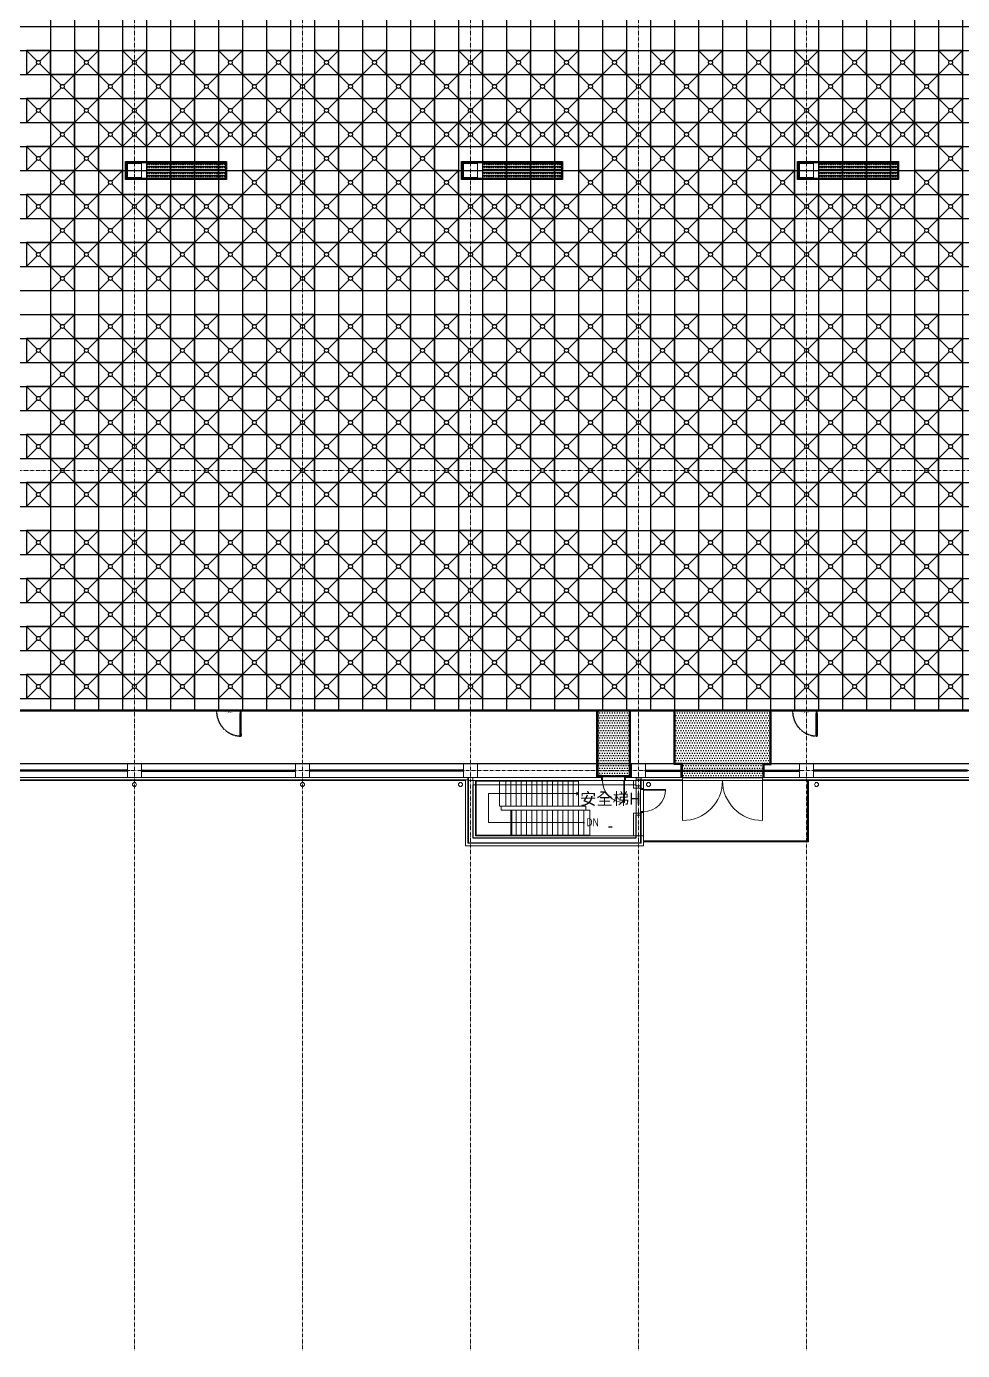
# Model space of a CAD drawing. Extents: x -32000 to 290600, y -111057 to 131250.
# Drawn here: x 46200 to 93000, y -29000 to 37200 of the extents above; entities that cross this region are included whole.
import ezdxf
from ezdxf.enums import TextEntityAlignment as Align

# ---------------------------------------------------------------- set-up
doc = ezdxf.new("R2010")
doc.units = 0
doc.header["$LTSCALE"] = 5
for name, pattern in [('H12PL3$0$JJP_三點線', [0.9, 0.3, -0.15, 0, -0.15, 0, -0.15, 0, -0.15]), ('H12PL3$0$JJP_虛線(退縮線、投影線、地下室範圍、非屬本工程、圖面分區)', [0.45, 0.3, -0.15]), ('XFDP30-200K$0$HIDDEN', [0.3, 0.2, -0.1]), ('XFDP30-200K$0$HIDDEN2', [0.1875, 0.125, -0.0625])]:
    doc.linetypes.add(name, pattern=pattern)
for name, color, linetype in [('H12PL3$0$A-OBJE-MEP', 252, 'Continuous'), ('H12PL3$0$A-RAIL', 252, 'Continuous'), ('H12PL3$0$A-STRS', 252, 'Continuous'), ('H12PL3$0$A-TEXT', 252, 'Continuous'), ('H12PL3$0$A-WALL-EX', 252, 'Continuous'), ('H12PL3$0$A-WALL-IN', 252, 'Continuous'), ('H12PL3$0$A-ZONE', 252, 'Continuous'), ('H12PL3$0$Door', 252, 'Continuous'), ('H12PL3$0$S-COL', 252, 'Continuous'), ('H12PL3$0$S-GRID', 252, 'Continuous'), ('H12PL3$0$S-SLAB-SHOW', 252, 'Continuous'), ('H12PL3$0$S-WALL', 252, 'Continuous'), ('XFDC30-200K$0$A-C-4500 (200K)', 139, 'Continuous'), ('XFDH30-200K$0$A-DR (200k)', 124, 'Continuous'), ('XFDH30-200K$0$A-FFU-1200x1200_(200k)', 140, 'Continuous'), ('XFDP30-200K$0$A-Ceiling (200K)', 9, 'Continuous'), ('XFDP30-200K$0$A-Door (200K)', 2, 'Continuous'), ('XFDP30-200K$0$A-Partition-Col (200K)', 1, 'Continuous'), ('XFDP30-200K$0$A-W-P1S (200K)', 2, 'Continuous'), ('XFDP30-200K$0$A-W-R1 (Rockwool) (200K)', 2, 'Continuous')]:
    doc.layers.add(name, color=color, linetype=linetype)
doc.layers.add('XFDC30-200K$0$A-Area (200K)', color=171, linetype='Continuous', plot=False)
doc.layers.add('XFDP30-200K$0$A-Area (200K)', color=7, linetype='Continuous', plot=False)
doc.styles.add('H12PL3$0$Standard', font='', dxfattribs={"width": 0.8})
doc.styles.add('XFDP30-200K$0$AA-TXT', font='isocp.shx', dxfattribs={"width": 0.8, "bigfont": 'china.shx'})
doc.styles.get('H12PL3$0$Standard').set_extended_font_data('Microsoft JhengHei')
pattern_1 = [(0, (-29200, -105000), (62.5, 125), [0, -125])]

# ---------------------------------------------------------------- blocks, each defined once
blk = doc.blocks.new('XFDP30-200K$0$TP1-50-Partition_Col-side')
blk.add_lwpolyline([(-2.5, -4), (-2.5, -3.9), (-2.6, -3.9), (-2.5, -3), (-2.5, -0.3), (-2.4, -0.2), (-0.7, -0.2), (-0.5, -0.2), (-0.1, -0.2), (0, -0.2), (0, -0.2), (0.5, -0.2), (0.6, -0.2), (2.4, -0.2), (2.5, -0.3), (2.5, -3), (2.6, -3.9), (2.5, -3.9), (2.5, -4), (2.7, -4), (2.7, 0), (-2.7, 0), (-2.7, -4)], close=True)
for points in [[(-1.6, -2.1), (-2.3, -2.1, 0.414213), (-2.4, -2.2), (-2.4, -3.6), (-2.5, -3.6), (-2.5, -2.2, -0.414213), (-2.3, -2), (-1.6, -2), (-1.6, -2.1)], [(1.6, -2.1), (2.3, -2.1, -0.414213), (2.4, -2.2), (2.4, -3.6), (2.5, -3.6), (2.5, -2.2, 0.414213), (2.3, -2), (1.6, -2), (1.6, -2.1)]]:
    blk.add_lwpolyline(points, format="xyb")
blk.add_lwpolyline([(2.2, -3.6), (-2.2, -3.6, -0.414214), (-2.3, -3.5), (-2.3, -2.6, -0.414214), (-2.2, -2.5), (-1.3, -2.5, 0.414214), (-1.1, -2.3), (-1.1, -2.2, 0.414214), (-1.3, -2.1), (-1.9, -2.1), (-1.9, -2.1), (-1.3, -2.1, -0.414214), (-1.2, -2.2), (-1.2, -2.3, -0.414214), (-1.3, -2.4), (-2.2, -2.4, 0.414214), (-2.4, -2.6), (-2.4, -3.5, 0.414214), (-2.2, -3.6), (2.2, -3.6, 0.414214), (2.4, -3.5), (2.4, -2.6, 0.414214), (2.2, -2.4), (1.3, -2.4, -0.414214), (1.2, -2.3), (1.2, -2.2, -0.414214), (1.3, -2.1), (1.9, -2.1), (1.9, -2.1), (1.3, -2.1, 0.414214), (1.1, -2.2), (1.1, -2.3, 0.414214), (1.3, -2.5), (2.2, -2.5, -0.414214), (2.3, -2.6), (2.3, -3.5, -0.414214)], format="xyb", close=True)
blk = doc.blocks.new('XFDP30-200K$0$GAD2205')
blk.add_lwpolyline([(0, 1), (0, 1), (-18, 1, -0.414214), (-18, 2), (-18, 3, -0.414214), (-18, 3), (-14, 3, 0.414214), (-13, 4), (-13, 4, 0.414214), (-14, 4), (-18, 4, -0.414214), (-18, 5), (-18, 12, -0.414214), (-18, 12), (-18, 12, 0.414214), (-18, 12), (-18, 14, 0.72636), (-19, 14), (-19, 13, 0.158507), (-19, 13), (-19, 0, 0.414214), (-19, 0), (19, 0, 0.414214), (19, 0), (19, 13, 0.158507), (19, 13), (19, 14, 0.72636), (18, 14), (18, 12, 0.414214), (18, 12, -0.414214), (18, 12), (18, 5, -0.414214), (18, 4), (14, 4, 0.414214), (13, 4), (13, 4, 0.414214), (14, 3), (18, 3, -0.414214), (18, 3), (18, 2, -0.414214), (18, 1), (0, 1)], format="xyb", close=True)
blk = doc.blocks.new('XFDP30-200K$0$Door-S130a')
for p, q in [((8.8, 120.4), (8.8, 125.3)), ((8.8, 125.3), (9.6, 125.3)), ((9.6, 120.4), (8.8, 120.4)), ((9.6, 125.3), (9.6, 120.4))]:
    blk.add_line(p, q)
blk.add_lwpolyline([(4.8, 120.4), (4.8, 125.3), (4, 125.3), (4, 120.4)], close=True)
at = {"ltscale": 5}
for points in [[(8.8, 117.8), (8.8, 127.9), (4.8, 127.9), (4.8, 117.8)], [(5, 117.5), (5, 14.8), (5, 14.8), (5, 117.5)], [(8.6, 14.8), (8.5, 14.8), (8.5, 117.5), (8.6, 117.5)], [(8.8, 4.3), (8.8, 14.4), (4.8, 14.4), (4.8, 4.3)]]:
    blk.add_lwpolyline(points, close=True, dxfattribs=at)
blk.add_lwpolyline([(4.8, 117.9), (4.8, 116.7, 0.158507), (4.9, 116.7), (4.9, 116.5, 0.72636), (5, 116.6), (5, 116.7, 0.414214), (5, 116.7, -0.414214), (4.9, 116.8), (4.9, 117.5, -0.414214), (5, 117.5), (5.4, 117.5, 0.414214), (5.4, 117.5), (5.4, 117.6, 0.414214), (5.4, 117.6), (5, 117.6, -0.414214), (4.9, 117.6), (4.9, 117.8, -0.414214), (5, 117.8), (6.8, 117.8), (6.8, 117.8), (6.8, 117.8), (8.6, 117.8, -0.414214), (8.6, 117.8), (8.6, 117.6, -0.414214), (8.6, 117.6), (8.2, 117.6, 0.414214), (8.1, 117.6), (8.1, 117.5, 0.414214), (8.2, 117.5), (8.6, 117.5, -0.414214), (8.6, 117.5), (8.6, 116.8, -0.414214), (8.6, 116.7), (8.6, 116.7, 0.414214), (8.6, 116.7), (8.6, 116.6, 0.72636), (8.6, 116.5), (8.7, 116.7, 0.158507), (8.7, 116.7), (8.7, 117.9, 0.414214), (8.7, 117.9), (4.9, 117.9, 0.414214)], format="xyb", close=True, dxfattribs=at)
at = {"ltscale": 500}
for points in [[(3.2, -0.6), (3.2, 3.9), (3, 3.9), (3, -0.6)], [(8.5, 4.8), (4, 4.8), (4, 4.6), (8.5, 4.6)]]:
    blk.add_lwpolyline(points, close=True, dxfattribs=at)
at = {"linetype": 'XFDP30-200K$0$HIDDEN', "ltscale": 0.1}
blk.add_arc((3.4, 4.4), 123.6, 0, 86.75942, dxfattribs=at)
at = {"ltscale": 500, "extrusion": (0, 0, -1)}
blk.add_ellipse((3.4, 4.4), major_axis=(-0.495, 0.495), ratio=1, start_param=5.497787, end_param=11.780972, dxfattribs=at)
at = {"ltscale": 5, "xscale": 0.1000000000058208, "yscale": 0.1000000000058208, "zscale": 0.1000000000058208}
blk.add_blockref('XFDP30-200K$0$GAD2205', (6.8, 14.3), dxfattribs=at)
at = {"color": 9, "style": 'XFDP30-200K$0$AA-TXT', "width": 0.45}
blk.add_attdef('130X240', text='', height=10, dxfattribs=at).set_placement((65, 10), align=Align.MIDDLE_CENTER)
blk = doc.blocks.new('XFDP30-200K')
at = {"layer": 'XFDP30-200K$0$A-Ceiling (200K)'}
h = blk.add_hatch(dxfattribs=at)
h.set_pattern_fill('DOTS', color=256, scale=2000)
h.set_pattern_definition(pattern_1)
h.paths.add_polyline_path([(76350, -300), (76350, 3025), (74760, 3025), (74760, -300)])
h = blk.add_hatch(dxfattribs=at)
h.set_pattern_fill('DOTS', color=256, scale=2000)
h.set_pattern_definition(pattern_1)
h.paths.add_polyline_path([(83425, 3025), (78575, 3025), (78575, 350), (78975, 350), (78975, -350), (83025, -350), (83025, 350), (83425, 350)])
at = {"layer": 'XFDP30-200K$0$A-Area (200K)'}
blk.add_lwpolyline([(174600, 89650), (43650, 89650), (43650, 85450), (18450, 85450), (18450, 60390), (23000, 60390), (23000, 55815), (18449, 55815), (18449, 350), (127550, 350), (127550, -2100), (150850, -2100), (150850, 350), (174600, 350)], close=True, dxfattribs=at)
at = {"layer": 'XFDP30-200K$0$A-Ceiling (200K)'}
blk.add_lwpolyline([(76350, -300), (76350, 3025), (74760, 3025), (74760, -300)], close=True, dxfattribs=at)
blk.add_lwpolyline([(83425, 3025), (78575, 3025), (78575, 350), (78975, 350), (78975, -350), (83025, -350), (83025, 350), (83425, 350), (83425, 3025)], dxfattribs=at)
at = {"layer": 'XFDP30-200K$0$A-W-P1S (200K)'}
for p, q in [((167375, 2975, 0), (18575, 2975)), ((167375, 3025, 0), (18625, 3025)), ((74710, -350, 0), (74710, 2975, 0)), ((74760, -350, 0), (74760, 2975, 0)), ((76350, -350, 0), (76350, 2975, 0)), ((76400, -350, 0), (76400, 2975, 0)), ((78575, 300), (78575, 2975, 0)), ((78625, 350), (78625, 3025, 0)), ((83375, 350), (83375, 3025, 0)), ((83425, 300), (83425, 2975, 0)), ((78925, 300), (78575, 300)), ((78975, 350), (78625, 350)), ((78925, -350), (78925, 300)), ((78975, -350), (78975, 350)), ((83025, 350), (83375, 350)), ((83025, -350), (83025, 350)), ((83075, 300), (83425, 300)), ((83075, -350), (83075, 300)), ((74950, -250), (74760, -250, 0)), ((74900, -300), (74760, -300, 0)), ((74900, -350), (74900, -300)), ((74950, -350), (74950, -250)), ((76150, -350), (76150, -250)), ((76150, -250), (76350, -250)), ((76200, -350), (76200, -300)), ((76200, -300), (76350, -300))]:
    blk.add_line(p, q, dxfattribs=at)
at = {"layer": 'XFDP30-200K$0$A-W-P1S (200K)', "linetype": 'XFDP30-200K$0$HIDDEN2'}
for p, q in [((74950, -250), (76150, -250)), ((74950, -300), (76150, -300))]:
    blk.add_line(p, q, dxfattribs=at)
at = {"layer": 'XFDP30-200K$0$A-W-P1S (200K)'}
for points in [[(51150, 30450), (56194, 30450), (56194, 29550), (51150, 29550)], [(51200, 30400), (56144, 30400), (56144, 29600), (51200, 29600)], [(67950, 30450), (72994, 30450), (72994, 29550), (67950, 29550)], [(68000, 30400), (72944, 30400), (72944, 29600), (68000, 29600)], [(84750, 30450), (89798, 30450), (89798, 29550), (84750, 29550)], [(84800, 30400), (89748, 30400), (89748, 29600), (84800, 29600)]]:
    blk.add_lwpolyline(points, close=True, dxfattribs=at)
at = {"layer": 'XFDP30-200K$0$A-W-R1 (Rockwool) (200K)'}
for p, q in [((51250, 25, 0), (43550, 25, 0)), ((51950, 25, 0), (59650, 25, 0)), ((68050, 25, 0), (60350, 25, 0)), ((77150, 25, 0), (78925, 25, 0)), ((83075, 25, 0), (84850, 25, 0)), ((93250, 25, 0), (85550, 25, 0)), ((51250, -25, 0), (43550, -25, 0)), ((51950, -25, 0), (59650, -25, 0)), ((68050, -25, 0), (60350, -25, 0)), ((77150, -25, 0), (78925, -25, 0)), ((83075, -25, 0), (84850, -25, 0)), ((93250, -25, 0), (85550, -25, 0))]:
    blk.add_line(p, q, dxfattribs=at)
at = {"layer": 'XFDP30-200K$0$A-W-R1 (Rockwool) (200K)', "linetype": 'XFDP30-200K$0$HIDDEN2'}
for p, q in [((78925, 25, 0), (83075, 25, 0)), ((78925, -25, 0), (83075, -25, 0))]:
    blk.add_line(p, q, dxfattribs=at)
at = {"layer": 'XFDP30-200K$0$A-Door (200K)'}
ref = blk.add_blockref('XFDP30-200K$0$Door-S130a', (56975, 3000, 0), dxfattribs=dict(at, xscale=10, yscale=10, zscale=10, rotation=180))
ref.add_attrib('130X240', 'MS_130x240', dxfattribs={"layer": '0', "color": 9, "height": 100, "style": 'XFDP30-200K$0$AA-TXT', "width": 0.45}).set_placement((56325, 2925, 0), align=Align.MIDDLE_CENTER)
ref = blk.add_blockref('XFDP30-200K$0$Door-S130a', (85775, 3000), dxfattribs=dict(at, xscale=10, yscale=10, zscale=10, rotation=180))
ref.add_attrib('130X240', 'MS_130x240', dxfattribs={"layer": '0', "color": 9, "height": 100, "style": 'XFDP30-200K$0$AA-TXT', "width": 0.45}).set_placement((85125, 2925), align=Align.MIDDLE_CENTER)
at = {"layer": 'XFDP30-200K$0$A-Partition-Col (200K)', "yscale": 10, "zscale": 10}
for p, xscale, rotation in [((51250, 0, 0), 10, 270), ((51950, 0, 0), -10, 90), ((59650, 0, 0), 10, 270), ((60350, 0, 0), -10, 90), ((68050, 0, 0), 10, 270), ((77150, 0), -10, 90), ((84850, 0, 0), 10, 270), ((85550, 0, 0), -10, 90)]:
    blk.add_blockref('XFDP30-200K$0$TP1-50-Partition_Col-side', p, dxfattribs=dict(at, xscale=xscale, rotation=rotation))
blk = doc.blocks.new('H12PL3')
at = {"layer": 'H12PL3$0$A-OBJE-MEP', "lineweight": 0, "flags": 128}
for points in [[(51695, -700, 1), (51505, -700, 1)], [(60095, -700, 1), (59905, -700, 1)], [(67995, -700, 1), (67805, -700, 1)], [(77395, -700, 1), (77205, -700, 1)], [(85795, -700, 1), (85605, -700, 1)]]:
    blk.add_lwpolyline(points, format="xyb", close=True, dxfattribs=at)
at = {"layer": 'H12PL3$0$A-OBJE-MEP', "lineweight": 0}
for centre in [(51600, -700), (60000, -700), (67900, -700), (77300, -700), (85700, -700)]:
    blk.add_circle(centre, 100, dxfattribs=at)
at = {"layer": 'H12PL3$0$A-RAIL', "lineweight": 0}
for p, q in [((85306.73, -500), (85256.73, -500)), ((85256.73, -500), (85256.73, -3513)), ((85299.23, -510), (85264.23, -510)), ((85264.23, -510), (85264.23, -3520.5)), ((85299.23, -510), (85264.23, -510)), ((85264.23, -510), (85264.23, -3520.5)), ((85299.23, -3555.5), (85299.23, -510)), ((85299.23, -3555.5), (85299.23, -510)), ((85306.73, -3563), (85306.73, -500)), ((85256.73, -3513), (77050, -3513)), ((77050, -3513), (77050, -3563)), ((77050, -3563), (85306.73, -3563)), ((85264.23, -3520.5), (77060, -3520.5)), ((77060, -3520.5), (77060, -3555.5)), ((85264.23, -3520.5), (77060, -3520.5)), ((77060, -3520.5), (77060, -3555.5)), ((77060, -3555.5), (85299.23, -3555.5)), ((77060, -3555.5), (85299.23, -3555.5))]:
    blk.add_line(p, q, dxfattribs=at)
at = {"layer": 'H12PL3$0$A-RAIL', "lineweight": 0, "flags": 128}
for points in [[(85269.23, -2019, 1), (85294.23, -2019, 1)], [(77765.87, -3525.5, 1), (77765.87, -3550.5, 1)], [(79465.87, -3525.5, 1), (79465.87, -3550.5, 1)], [(81165.87, -3525.5, 1), (81165.87, -3550.5, 1)], [(82865.87, -3525.5, 1), (82865.87, -3550.5, 1)], [(84565.87, -3525.5, 1), (84565.87, -3550.5, 1)]]:
    blk.add_lwpolyline(points, format="xyb", close=True, dxfattribs=at)
at = {"layer": 'H12PL3$0$A-STRS', "lineweight": 0}
for p, q in [((68680, -3230), (68680, -530)), ((68680, -530), (69853.32, -530)), ((68680, -3230), (68680, -530)), ((68680, -530), (70160, -530)), ((69853.32, -530), (70160, -530)), ((70160, -530), (73800, -530)), ((70160, -530), (70160, -1780)), ((70160, -530), (70160, -1780)), ((70160, -530), (70160, -1780)), ((70160, -1780), (70160, -530)), ((70160, -530), (70420, -530)), ((70160, -530), (70160, -1780)), ((70420, -530), (70420, -1780)), ((70420, -1780), (70420, -530)), ((70420, -530), (70680, -530)), ((70420, -530), (70420, -1780)), ((70680, -530), (70680, -1780)), ((70680, -1780), (70680, -530)), ((70680, -530), (70940, -530)), ((70680, -530), (70680, -1780)), ((70940, -530), (70940, -1780)), ((70940, -1780), (70940, -530)), ((70940, -530), (71200, -530)), ((70940, -530), (70940, -1780)), ((71200, -530), (71200, -1780)), ((71200, -1780), (71200, -530)), ((71200, -530), (71460, -530)), ((71200, -530), (71200, -1780)), ((71460, -530), (71460, -1780)), ((71460, -1780), (71460, -530)), ((71460, -530), (71720, -530)), ((71460, -530), (71460, -1780)), ((71720, -530), (71720, -1780)), ((71720, -1780), (71720, -530)), ((71720, -530), (71980, -530)), ((71720, -530), (71720, -1780)), ((71980, -530), (71980, -1780)), ((71980, -1780), (71980, -530)), ((71980, -530), (72240, -530)), ((71980, -530), (71980, -1780)), ((72240, -530), (72240, -1780)), ((72240, -1780), (72240, -530)), ((72240, -530), (72500, -530)), ((72240, -530), (72240, -1780)), ((72500, -530), (72500, -1780)), ((72500, -1780), (72500, -530)), ((72500, -530), (72760, -530)), ((72500, -530), (72500, -1780)), ((72760, -530), (72760, -1780)), ((72760, -1780), (72760, -530)), ((72760, -530), (73020, -530)), ((72760, -530), (72760, -1780)), ((73020, -530), (73020, -1780)), ((73020, -1780), (73020, -530)), ((73020, -530), (73280, -530)), ((73020, -530), (73020, -1780)), ((73280, -530), (73280, -1780)), ((73280, -1780), (73280, -530)), ((73280, -530), (73540, -530)), ((73280, -530), (73280, -1780)), ((73540, -530), (73540, -1780)), ((73540, -1780), (73540, -530)), ((73540, -530), (73800, -530)), ((73540, -530), (73540, -1780)), ((73800, -530), (73800, -1780)), ((73800, -530), (73800, -1780)), ((70160, -1155), (69305, -1155)), ((69305, -1155), (69305, -2605)), ((73540, -1155), (70160, -1155)), ((73800, -1155), (73540, -1155)), ((73700, -1080), (73800, -1155)), ((73800, -1155), (73700, -1230)), ((70160, -1780), (69930, -1780)), ((69930, -1780), (69930, -1980)), ((70160, -1780), (69930, -1780)), ((69930, -1780), (69930, -1980)), ((69930, -1980), (70420, -1980)), ((69930, -1980), (70420, -1980)), ((73800, -1780), (70160, -1780)), ((70420, -1780), (70160, -1780)), ((70680, -1780), (70420, -1780)), ((70420, -1980), (74060, -1980)), ((70420, -3230), (70420, -1980)), ((70420, -3230), (70420, -1980)), ((70420, -1980), (70420, -3230)), ((70420, -3230), (70420, -1980)), ((70420, -1980), (70680, -1980)), ((70940, -1780), (70680, -1780)), ((70680, -3230), (70680, -1980)), ((70680, -1980), (70680, -3230)), ((70680, -3230), (70680, -1980)), ((70680, -1980), (70940, -1980)), ((71200, -1780), (70940, -1780)), ((70940, -3230), (70940, -1980)), ((70940, -1980), (70940, -3230)), ((70940, -3230), (70940, -1980)), ((70940, -1980), (71200, -1980)), ((71460, -1780), (71200, -1780)), ((71200, -3230), (71200, -1980)), ((71200, -1980), (71200, -3230)), ((71200, -3230), (71200, -1980)), ((71200, -1980), (71460, -1980)), ((71720, -1780), (71460, -1780)), ((71460, -3230), (71460, -1980)), ((71460, -1980), (71460, -3230)), ((71460, -3230), (71460, -1980)), ((71460, -1980), (71720, -1980)), ((71980, -1780), (71720, -1780)), ((71720, -3230), (71720, -1980)), ((71720, -1980), (71720, -3230)), ((71720, -3230), (71720, -1980)), ((71720, -1980), (71980, -1980)), ((72240, -1780), (71980, -1780)), ((71980, -3230), (71980, -1980)), ((71980, -1980), (71980, -3230)), ((71980, -3230), (71980, -1980)), ((71980, -1980), (72240, -1980)), ((72500, -1780), (72240, -1780)), ((72240, -3230), (72240, -1980)), ((72240, -1980), (72240, -3230)), ((72240, -3230), (72240, -1980)), ((72240, -1980), (72500, -1980)), ((72760, -1780), (72500, -1780)), ((72500, -3230), (72500, -1980)), ((72500, -1980), (72500, -3230)), ((72500, -3230), (72500, -1980)), ((72500, -1980), (72760, -1980)), ((73020, -1780), (72760, -1780)), ((72760, -3230), (72760, -1980)), ((72760, -1980), (72760, -3230)), ((72760, -3230), (72760, -1980)), ((72760, -1980), (73020, -1980)), ((73280, -1780), (73020, -1780)), ((73020, -3230), (73020, -1980)), ((73020, -1980), (73020, -3230)), ((73020, -3230), (73020, -1980)), ((73020, -1980), (73280, -1980)), ((73540, -1780), (73280, -1780)), ((73280, -3230), (73280, -1980)), ((73280, -1980), (73280, -3230)), ((73280, -3230), (73280, -1980)), ((73280, -1980), (73540, -1980)), ((73800, -1780), (73540, -1780)), ((73540, -3230), (73540, -1980)), ((73540, -1980), (73540, -3230)), ((73540, -3230), (73540, -1980)), ((73540, -1980), (73800, -1980)), ((73800, -3230), (73800, -1980)), ((73800, -1980), (73800, -3230)), ((73800, -3230), (73800, -1980)), ((73800, -1980), (74060, -1980)), ((74060, -3230), (74060, -1980)), ((74060, -1980), (74060, -3230)), ((69305, -2605), (70420, -2605)), ((70420, -2605), (73800, -2605)), ((73800, -2605), (74060, -2605)), ((70420, -3230), (68680, -3230)), ((70420, -3230), (68680, -3230)), ((74060, -3230), (70420, -3230)), ((70680, -3230), (70420, -3230)), ((70940, -3230), (70680, -3230)), ((71200, -3230), (70940, -3230)), ((71460, -3230), (71200, -3230)), ((71720, -3230), (71460, -3230)), ((71980, -3230), (71720, -3230)), ((72240, -3230), (71980, -3230)), ((72500, -3230), (72240, -3230)), ((72760, -3230), (72500, -3230)), ((73020, -3230), (72760, -3230)), ((73280, -3230), (73020, -3230)), ((73540, -3230), (73280, -3230)), ((73800, -3230), (73540, -3230)), ((74060, -3230), (73800, -3230))]:
    blk.add_line(p, q, dxfattribs=at)
at = {"layer": 'H12PL3$0$A-STRS', "linetype": 'H12PL3$0$JJP_虛線(退縮線、投影線、地下室範圍、非屬本工程、圖面分區)', "lineweight": 0}
for p, q in [((69853.32, -1780), (69853.32, -530)), ((73535.65, -1780), (73535.65, -530)), ((69930, -1780), (69853.32, -1780)), ((70466.68, -3230), (70466.68, -1980)), ((74060, -1980), (74366.68, -1980)), ((74366.68, -1980), (74366.68, -3230)), ((74366.68, -3230), (74060, -3230))]:
    blk.add_line(p, q, dxfattribs=at)
at = {"layer": 'H12PL3$0$A-STRS', "lineweight": 0, "flags": 128}
blk.add_lwpolyline([(74060, -2630, -1), (74060, -2580, -1)], format="xyb", close=True, dxfattribs=at)
at = {"layer": 'H12PL3$0$A-WALL-EX', "lineweight": 0}
for p, q in [((68150, -465), (18000, -465)), ((68270, -350), (68150, -350)), ((68270, -350), (68150, -350)), ((68150, -465), (68270, -465)), ((68150, -465), (68270, -465)), ((68270, -465), (68270, -350)), ((77050, -350), (76930, -350)), ((76930, -350), (76930, -465)), ((77050, -350), (76930, -350)), ((76930, -465), (77050, -465)), ((76930, -465), (77050, -465)), ((79000, -465), (77050, -465)), ((79000, -385), (79000, -350)), ((79000, -465), (79000, -385)), ((79000, -500), (79000, -465)), ((83000, -385), (83000, -350)), ((83000, -465), (83000, -385)), ((126700, -465), (83000, -465)), ((83000, -500), (83000, -465)), ((77050, -900), (76930, -900)), ((77050, -2100), (76930, -2100))]:
    blk.add_line(p, q, dxfattribs=at)
at = {"layer": 'H12PL3$0$A-WALL-EX', "lineweight": 0, "flags": 128}
for points in [[(68150, -350), (18000, -350)], [(18000, -500), (68150, -500)], [(18000, -500), (68150, -500)], [(18000, -500), (68150, -500)], [(18000, -500), (68150, -500)], [(18000, -500), (68150, -500)], [(18000, -500), (68150, -500)], [(68150, -350), (68270, -350)], [(68150, -500), (68150, -465)], [(68150, -465), (68150, -3640)], [(68270, -3640), (68270, -350)], [(76930, -350), (76930, -900)], [(77050, -350), (76930, -350)], [(79000, -350), (77050, -350)], [(77050, -500), (77050, -465)], [(77050, -900), (77050, -465)], [(77050, -500), (126700, -500)], [(77050, -500), (126700, -500)], [(77050, -500), (126700, -500)], [(77050, -500), (126700, -500)], [(77050, -500), (126700, -500)], [(77050, -500), (79000, -500)], [(126735, -350), (83000, -350)], [(83000, -500), (126700, -500)], [(76930, -2100), (76930, -3640)], [(77050, -3640), (77050, -2100)], [(68150, -3760), (68150, -3640)], [(68150, -3760), (77050, -3760)], [(76930, -3640), (68270, -3640)], [(77050, -3760), (77050, -3640)]]:
    blk.add_lwpolyline(points, dxfattribs=at)
at = {"layer": 'H12PL3$0$A-WALL-IN', "lineweight": 0}
for p, q in [((74950, -500), (74950, -350)), ((76150, -500), (76150, -350))]:
    blk.add_line(p, q, dxfattribs=at)
at = {"layer": 'H12PL3$0$A-WALL-IN', "lineweight": 0, "flags": 128}
for points in [[(68270, -350), (68270, -500)], [(68270, -500), (74950, -500)], [(68537, -500), (68537, -3372.5)], [(68650, -500), (68537, -500)], [(68650, -3259.5), (68650, -500)], [(74950, -350), (68750, -350)], [(76450, -350), (76150, -350)], [(76150, -500), (76680, -500)], [(76550, -500), (76550, -875)], [(76663, -500), (76550, -500)], [(76663, -762), (76663, -500)], [(76680, -500), (76680, -350)], [(76550, -875), (76663, -875)], [(76930, -762), (76663, -762)], [(76663, -875), (76930, -875)], [(76930, -875), (76930, -762)], [(76550, -2125), (76550, -3259.5)], [(76663, -2125), (76550, -2125)], [(76930, -2125), (76663, -2125)], [(76663, -2238), (76930, -2238)], [(76663, -3259.5), (76663, -2238)], [(76930, -2238), (76930, -2125)], [(76550, -3259.5), (68650, -3259.5)], [(76663, -3372.5), (76663, -3259.5)], [(68537, -3372.5), (68650, -3372.5)], [(68650, -3372.5), (76663, -3372.5)]]:
    blk.add_lwpolyline(points, dxfattribs=at)
at = {"layer": 'H12PL3$0$Door', "lineweight": 0}
for p, q in [((75000, -350), (74950, -350)), ((74950, -350), (74950, -500)), ((74950, -500), (75000, -500)), ((75000, -500), (75000, -350)), ((76070, -1600), (76070, -500)), ((76070, -500), (76100, -500)), ((76150, -350), (76100, -350)), ((76100, -350), (76100, -500)), ((76100, -500), (76100, -1600)), ((76100, -500), (76150, -500)), ((76150, -500), (76150, -350)), ((79000, -385), (79000, -350)), ((79000, -465), (79000, -385)), ((79000, -465), (79000, -385)), ((79000, -500), (79000, -465)), ((79000, -500), (79000, -465)), ((79000, -500), (79000, -2500)), ((83000, -385), (83000, -350)), ((83000, -465), (83000, -385)), ((83000, -465), (83000, -385)), ((83000, -500), (83000, -465)), ((83000, -500), (83000, -465)), ((83000, -500), (83000, -2500)), ((77050, -900), (76930, -900)), ((76930, -900), (76930, -950)), ((76930, -950), (77050, -950)), ((77050, -950), (77050, -900)), ((77050, -950), (78150, -950)), ((77050, -980), (77050, -950)), ((78150, -980), (77050, -980)), ((78150, -950), (78150, -980)), ((76100, -1600), (76070, -1600)), ((77050, -2050), (76930, -2050)), ((76930, -2050), (76930, -2100)), ((76930, -2100), (77050, -2100)), ((77050, -2100), (77050, -2050))]:
    blk.add_line(p, q, dxfattribs=at)
for centre, radius, start, end in [((76100, -500), 1100, 180, 270), ((79000, -500), 2000, 270, 0), ((83000, -500), 2000, 180, 270), ((77050, -950), 1100, 270, 0)]:
    blk.add_arc(centre, radius, start, end, dxfattribs=at)
at = {"layer": 'H12PL3$0$S-COL', "lineweight": 0, "flags": 128}
for points in [[(51250, 29650), (51950, 29650), (51950, 30350), (51250, 30350)], [(68050, 29650), (68750, 29650), (68750, 30350), (68050, 30350)], [(84850, 29650), (85550, 29650), (85550, 30350), (84850, 30350)]]:
    blk.add_lwpolyline(points, close=True, dxfattribs=at)
for points in [[(51950, -350), (51950, 350), (51250, 350), (51250, -350)], [(60350, -350), (60350, 350), (59650, 350), (59650, -350)], [(68270, -350), (68750, -350), (68750, 350), (68050, 350), (68050, -350)], [(77150, -350), (77150, 350), (76450, 350), (76450, -350), (76930, -350)], [(85550, -350), (85550, 350), (84850, 350), (84850, -350)]]:
    blk.add_lwpolyline(points, dxfattribs=at)
at = {"layer": 'H12PL3$0$S-GRID', "linetype": 'H12PL3$0$JJP_三點線', "lineweight": 0}
for p, q in [((51600, 128250), (51600, -28000)), ((60000, 128250), (60000, -28000)), ((68400, 128250), (68400, -28000)), ((76800, 128250), (76800, -28000)), ((85200, 128250), (85200, -28000)), ((-29000, 30000), (289600, 30000)), ((-29000, 15000), (289600, 15000)), ((-29000, 0), (289600, 0)), ((51600, -28000), (51600, -29000)), ((60000, -28000), (60000, -29000)), ((68400, -28000), (68400, -29000)), ((76800, -28000), (76800, -29000)), ((85200, -28000), (85200, -29000))]:
    blk.add_line(p, q, dxfattribs=at)
at = {"layer": 'H12PL3$0$S-SLAB-SHOW', "lineweight": 0, "flags": 128}
blk.add_lwpolyline([(77050, -500), (77050, -3260), (74060, -3260), (74060, -1980), (74160, -1980), (74160, -1780), (73800, -1780), (73800, -500)], close=True, dxfattribs=at)
at = {"layer": 'H12PL3$0$S-WALL', "linetype": 'H12PL3$0$JJP_虛線(退縮線、投影線、地下室範圍、非屬本工程、圖面分區)', "lineweight": 0, "flags": 128}
for points in [[(68300, -350), (68300, -3390)], [(68520, -500), (68520, -350)], [(76680, -500), (68520, -500)], [(76680, -440), (76680, -500)], [(76900, -440), (76680, -440)], [(76900, -3390), (76900, -440)], [(68520, -720), (76680, -720)], [(68520, -3390), (68520, -720)], [(76680, -720), (76680, -3390)], [(68300, -3610), (68300, -3390)], [(68300, -3610), (76900, -3610)], [(76680, -3390), (68520, -3390)], [(76900, -3610), (76900, -3390)]]:
    blk.add_lwpolyline(points, dxfattribs=at)
blk.add_blockref('XFDP30-200K', (0, 0))
at = {"layer": 'H12PL3$0$A-TEXT', "linetype": 'Continuous', "lineweight": 0, "insert": (74195.3, -2585.12), "char_height": 400, "attachment_point": 4, "style": 'H12PL3$0$Standard'}
blk.add_mtext('\\A1;DN', dxfattribs=at)
at = {"layer": 'H12PL3$0$A-ZONE', "style": 'H12PL3$0$Standard'}
for s, p in [('安全梯H', (75393.11, -1114.51)), ('-', (75393.11, -2456.4))]:
    blk.add_text(s, height=600, dxfattribs=at).set_placement(p, align=Align.TOP_CENTER)
blk = doc.blocks.new('XFDH30-200K$0$FFU-1212')
for p, q in [((0, 120), (52.9, 67.1)), ((67.1, 67.1), (120, 120)), ((0, 0), (52.9, 52.9)), ((67.1, 52.9), (120, 0))]:
    blk.add_line(p, q)
blk.add_lwpolyline([(0, 0), (120, 0), (120, 120), (0, 120)], close=True)
blk.add_circle((60, 60), 10)
blk = doc.blocks.new('*U209')
h = blk.add_hatch()
h.set_pattern_fill('ANSI33', color=256, scale=60, angle=135, style=0)
h.set_pattern_definition([(180, (70, 35), (-3e-15, -15), []), (180, (62.5, 42.5), (-3e-15, -15), [7.5, -3.75])])
h.paths.add_polyline_path([(0, 85), (0, 0), (120, 0), (120, 80), (120, 80), (120, 85)])
blk.add_lwpolyline([(0, 85), (0, 0), (120, 0), (120, 80), (120, 80), (120, 85), (0, 85)])
blk = doc.blocks.new('*U210')
h = blk.add_hatch()
h.set_pattern_fill('ANSI33', color=256, scale=60, angle=135, style=0)
h.set_pattern_definition([(180, (-13.5, 35), (-3e-15, -15), []), (180, (-21, 42.5), (-3e-15, -15), [7.5, -3.75])])
h.paths.add_polyline_path([(0, 85), (0, 0), (36.5, 0), (36.5, 80), (36.5, 80), (36.5, 85)])
blk.add_lwpolyline([(0, 85), (0, 0), (36.5, 0), (36.5, 80), (36.5, 80), (36.5, 85), (0, 85)])
blk = doc.blocks.new('XFDH30-200K')
at = {"layer": 'XFDH30-200K$0$A-DR (200k)', "xscale": 10, "yscale": 10, "zscale": 10}
for name, p in [('*U209', (52200, 29575)), ('*U209', (53400, 29575)), ('*U209', (54600, 29575)), ('*U210', (55800, 29575)), ('*U209', (69000, 29575)), ('*U209', (70200, 29575)), ('*U209', (71400, 29575)), ('*U210', (72600, 29575)), ('*U209', (85800, 29575)), ('*U209', (87000, 29575)), ('*U209', (88200, 29575)), ('*U210', (89400, 29575))]:
    blk.add_blockref(name, p, dxfattribs=at)
at = {"layer": 'XFDH30-200K$0$A-FFU-1200x1200_(200k)', "xscale": 10, "yscale": 10, "zscale": 10, "rotation": 90.00000000000001}
for p in [(47400, 34800, 0), (49800, 34800, 0), (52200, 34800, 0), (54600, 34800, 0), (57000, 34800, 0), (59400, 34800, 0), (61800, 34800, 0), (64200, 34800, 0), (66600, 34800, 0), (69000, 34800, 0), (71400, 34800, 0), (73800, 34800, 0), (76200, 34800, 0), (78600, 34800, 0), (81000, 34800, 0), (83400, 34800, 0), (85800, 34800, 0), (88200, 34800, 0), (90600, 34800, 0), (93000, 34800, 0), (48600, 33600, 0), (51000, 33600, 0), (53400, 33600, 0), (55800, 33600, 0), (58200, 33600, 0), (60600, 33600, 0), (63000, 33600, 0), (65400, 33600, 0), (67800, 33600, 0), (70200, 33600, 0), (72600, 33600, 0), (75000, 33600, 0), (77400, 33600, 0), (79800, 33600, 0), (82200, 33600, 0), (84600, 33600, 0), (87000, 33600, 0), (89400, 33600, 0), (91800, 33600, 0), (47400, 32400, 0), (49800, 32400, 0), (52200, 32400, 0), (54600, 32400, 0), (57000, 32400, 0), (59400, 32400, 0), (61800, 32400, 0), (64200, 32400, 0), (66600, 32400, 0), (69000, 32400, 0), (71400, 32400, 0), (73800, 32400, 0), (76200, 32400, 0), (78600, 32400, 0), (81000, 32400, 0), (83400, 32400, 0), (85800, 32400, 0), (88200, 32400, 0), (90600, 32400, 0), (93000, 32400, 0), (48600, 31200, 0), (51000, 31200, 0), (52200, 31200, 0), (53400, 31200, 0), (54600, 31200, 0), (55800, 31200, 0), (57000, 31200, 0), (58200, 31200, 0), (60600, 31200, 0), (63000, 31200, 0), (65400, 31200, 0), (67800, 31200, 0), (69000, 31200, 0), (70200, 31200, 0), (71400, 31200, 0), (72600, 31200, 0), (73800, 31200, 0), (75000, 31200, 0), (77400, 31200, 0), (79800, 31200, 0), (82200, 31200, 0), (84600, 31200, 0), (85800, 31200, 0), (87000, 31200, 0), (88200, 31200, 0), (89400, 31200, 0), (90600, 31200, 0), (91800, 31200, 0), (47400, 30000, 0), (49800, 30000, 0), (59400, 30000, 0), (61800, 30000, 0), (64200, 30000, 0), (66600, 30000, 0), (76200, 30000, 0), (78600, 30000, 0), (81000, 30000, 0), (83400, 30000, 0), (93000, 30000, 0), (48600, 28800, 0), (51000, 28800, 0), (58200, 28800, 0), (60600, 28800, 0), (63000, 28800, 0), (65400, 28800, 0), (67800, 28800, 0), (75000, 28800, 0), (77400, 28800, 0), (79800, 28800, 0), (82200, 28800, 0), (84600, 28800, 0), (91800, 28800, 0), (47400, 27600, 0), (49800, 27600, 0), (52200, 27600, 0), (53400, 27600, 0), (54600, 27600, 0), (55800, 27600, 0), (57000, 27600, 0), (59400, 27600, 0), (61800, 27600, 0), (64200, 27600, 0), (66600, 27600, 0), (69000, 27600, 0), (70200, 27600, 0), (71400, 27600, 0), (72600, 27600, 0), (73800, 27600, 0), (76200, 27600, 0), (78600, 27600, 0), (81000, 27600, 0), (83400, 27600, 0), (85800, 27600, 0), (87000, 27600, 0), (88200, 27600, 0), (89400, 27600, 0), (90600, 27600, 0), (93000, 27600, 0), (48600, 26400, 0), (51000, 26400, 0), (53400, 26400, 0), (55800, 26400, 0), (58200, 26400, 0), (60600, 26400, 0), (63000, 26400, 0), (65400, 26400, 0), (67800, 26400, 0), (70200, 26400, 0), (72600, 26400, 0), (75000, 26400, 0), (77400, 26400, 0), (79800, 26400, 0), (82200, 26400, 0), (84600, 26400, 0), (87000, 26400, 0), (89400, 26400, 0), (91800, 26400, 0), (47400, 25200, 0), (49800, 25200, 0), (52200, 25200, 0), (54600, 25200, 0), (57000, 25200, 0), (59400, 25200, 0), (61800, 25200, 0), (64200, 25200, 0), (66600, 25200, 0), (69000, 25200, 0), (71400, 25200, 0), (73800, 25200, 0), (76200, 25200, 0), (78600, 25200, 0), (81000, 25200, 0), (83400, 25200, 0), (85800, 25200, 0), (88200, 25200, 0), (90600, 25200, 0), (93000, 25200, 0), (48600, 24000, 0), (51000, 24000, 0), (53400, 24000, 0), (55800, 24000, 0), (58200, 24000, 0), (60600, 24000, 0), (63000, 24000, 0), (65400, 24000, 0), (67800, 24000, 0), (70200, 24000, 0), (72600, 24000, 0), (75000, 24000, 0), (77400, 24000, 0), (79800, 24000, 0), (82200, 24000, 0), (84600, 24000, 0), (87000, 24000, 0), (89400, 24000, 0), (91800, 24000, 0), (48600, 21600, 0), (51000, 21600, 0), (53400, 21600, 0), (55800, 21600, 0), (58200, 21600, 0), (60600, 21600, 0), (63000, 21600, 0), (65400, 21600, 0), (67800, 21600, 0), (70200, 21600, 0), (72600, 21600, 0), (75000, 21600, 0), (77400, 21600, 0), (79800, 21600, 0), (82200, 21600, 0), (84600, 21600, 0), (87000, 21600, 0), (89400, 21600, 0), (91800, 21600, 0), (47400, 20400, 0), (49800, 20400, 0), (52200, 20400, 0), (54600, 20400, 0), (57000, 20400, 0), (59400, 20400, 0), (61800, 20400, 0), (64200, 20400, 0), (66600, 20400, 0), (69000, 20400, 0), (71400, 20400, 0), (73800, 20400, 0), (76200, 20400, 0), (78600, 20400, 0), (81000, 20400, 0), (83400, 20400, 0), (85800, 20400, 0), (88200, 20400, 0), (90600, 20400, 0), (93000, 20400, 0), (48600, 19200, 0), (51000, 19200, 0), (53400, 19200, 0), (55800, 19200, 0), (58200, 19200, 0), (60600, 19200, 0), (63000, 19200, 0), (65400, 19200, 0), (67800, 19200, 0), (70200, 19200, 0), (72600, 19200, 0), (75000, 19200, 0), (77400, 19200, 0), (79800, 19200, 0), (82200, 19200, 0), (84600, 19200, 0), (87000, 19200, 0), (89400, 19200, 0), (91800, 19200, 0), (47400, 18000, 0), (49800, 18000, 0), (52200, 18000, 0), (54600, 18000, 0), (57000, 18000, 0), (59400, 18000, 0), (61800, 18000, 0), (64200, 18000, 0), (66600, 18000, 0), (69000, 18000, 0), (71400, 18000, 0), (73800, 18000, 0), (76200, 18000, 0), (78600, 18000, 0), (81000, 18000, 0), (83400, 18000, 0), (85800, 18000, 0), (88200, 18000, 0), (90600, 18000, 0), (93000, 18000, 0), (48600, 16800, 0), (51000, 16800, 0), (53400, 16800, 0), (55800, 16800, 0), (58200, 16800, 0), (60600, 16800, 0), (63000, 16800, 0), (65400, 16800, 0), (67800, 16800, 0), (70200, 16800, 0), (72600, 16800, 0), (75000, 16800, 0), (77400, 16800, 0), (79800, 16800, 0), (82200, 16800, 0), (84600, 16800, 0), (87000, 16800, 0), (89400, 16800, 0), (91800, 16800, 0), (47400, 15600, 0), (49800, 15600, 0), (52200, 15600, 0), (54600, 15600, 0), (57000, 15600, 0), (59400, 15600, 0), (61800, 15600, 0), (64200, 15600, 0), (66600, 15600, 0), (69000, 15600, 0), (71400, 15600, 0), (73800, 15600, 0), (76200, 15600, 0), (78600, 15600, 0), (81000, 15600, 0), (83400, 15600, 0), (85800, 15600, 0), (88200, 15600, 0), (90600, 15600, 0), (93000, 15600, 0), (48600, 14400, 0), (51000, 14400, 0), (53400, 14400, 0), (55800, 14400, 0), (58200, 14400, 0), (60600, 14400, 0), (63000, 14400, 0), (65400, 14400, 0), (67800, 14400, 0), (70200, 14400, 0), (72600, 14400, 0), (75000, 14400, 0), (77400, 14400, 0), (79800, 14400, 0), (82200, 14400, 0), (84600, 14400, 0), (87000, 14400, 0), (89400, 14400, 0), (91800, 14400, 0), (47400, 13200, 0), (49800, 13200, 0), (52200, 13200, 0), (54600, 13200, 0), (57000, 13200, 0), (59400, 13200, 0), (61800, 13200, 0), (64200, 13200, 0), (66600, 13200, 0), (69000, 13200, 0), (71400, 13200, 0), (73800, 13200, 0), (76200, 13200, 0), (78600, 13200, 0), (81000, 13200, 0), (83400, 13200, 0), (85800, 13200, 0), (88200, 13200, 0), (90600, 13200, 0), (93000, 13200, 0), (47400, 10800, 0), (49800, 10800, 0), (52200, 10800, 0), (54600, 10800, 0), (57000, 10800, 0), (59400, 10800, 0), (61800, 10800, 0), (64200, 10800, 0), (66600, 10800, 0), (69000, 10800, 0), (71400, 10800, 0), (73800, 10800, 0), (76200, 10800, 0), (78600, 10800, 0), (81000, 10800, 0), (83400, 10800, 0), (85800, 10800, 0), (88200, 10800, 0), (90600, 10800, 0), (93000, 10800, 0), (48600, 9600, 0), (51000, 9600, 0), (53400, 9600, 0), (55800, 9600, 0), (58200, 9600, 0), (60600, 9600, 0), (63000, 9600, 0), (65400, 9600, 0), (67800, 9600, 0), (70200, 9600, 0), (72600, 9600, 0), (75000, 9600, 0), (77400, 9600, 0), (79800, 9600, 0), (82200, 9600, 0), (84600, 9600, 0), (87000, 9600, 0), (89400, 9600, 0), (91800, 9600, 0), (47400, 8400, 0), (49800, 8400, 0), (52200, 8400, 0), (54600, 8400, 0), (57000, 8400, 0), (59400, 8400, 0), (61800, 8400, 0), (64200, 8400, 0), (66600, 8400, 0), (69000, 8400, 0), (71400, 8400, 0), (73800, 8400, 0), (76200, 8400, 0), (78600, 8400, 0), (81000, 8400, 0), (83400, 8400, 0), (85800, 8400, 0), (88200, 8400, 0), (90600, 8400, 0), (93000, 8400, 0), (48600, 7200, 0), (51000, 7200, 0), (53400, 7200, 0), (55800, 7200, 0), (58200, 7200, 0), (60600, 7200, 0), (63000, 7200, 0), (65400, 7200, 0), (67800, 7200, 0), (70200, 7200, 0), (72600, 7200, 0), (75000, 7200, 0), (77400, 7200, 0), (79800, 7200, 0), (82200, 7200, 0), (84600, 7200, 0), (87000, 7200, 0), (89400, 7200, 0), (91800, 7200, 0), (47400, 6000, 0), (49800, 6000, 0), (52200, 6000, 0), (54600, 6000, 0), (57000, 6000, 0), (59400, 6000, 0), (61800, 6000, 0), (64200, 6000, 0), (66600, 6000, 0), (69000, 6000, 0), (71400, 6000, 0), (73800, 6000, 0), (76200, 6000, 0), (78600, 6000, 0), (81000, 6000, 0), (83400, 6000, 0), (85800, 6000, 0), (88200, 6000, 0), (90600, 6000, 0), (93000, 6000, 0), (48600, 4800, 0), (51000, 4800, 0), (53400, 4800, 0), (55800, 4800, 0), (58200, 4800, 0), (60600, 4800, 0), (63000, 4800, 0), (65400, 4800, 0), (67800, 4800, 0), (70200, 4800, 0), (72600, 4800, 0), (75000, 4800, 0), (77400, 4800, 0), (79800, 4800, 0), (82200, 4800, 0), (84600, 4800, 0), (87000, 4800, 0), (89400, 4800, 0), (91800, 4800, 0), (47400, 3600, 0), (49800, 3600, 0), (52200, 3600, 0), (54600, 3600, 0), (57000, 3600, 0), (59400, 3600, 0), (61800, 3600, 0), (64200, 3600, 0), (66600, 3600, 0), (69000, 3600, 0), (71400, 3600, 0), (73800, 3600, 0), (76200, 3600, 0), (78600, 3600, 0), (81000, 3600, 0), (83400, 3600, 0), (85800, 3600, 0), (88200, 3600, 0), (90600, 3600, 0), (93000, 3600, 0)]:
    blk.add_blockref('XFDH30-200K$0$FFU-1212', p, dxfattribs=at)
blk = doc.blocks.new('XFDC30-200K')
at = {"layer": 'XFDC30-200K$0$A-Area (200K)', "elevation": 0}
blk.add_lwpolyline([(18450, 3000), (166200, 3000), (166200, 13200), (174600, 13200), (174600, 87000), (43650, 87000), (43650, 85450), (18450, 85450), (18450, 60340), (22950, 60340), (22950, 55865), (18449, 55865)], close=True, dxfattribs=at)
at = {"layer": 'XFDC30-200K$0$A-C-4500 (200K)', "ltscale": 0.3}
for p, q in [((47400, 87000), (47400, 2997, 0)), ((48600, 87000), (48600, 2997, 0)), ((49800, 87000), (49800, 2997, 0)), ((51000, 87000), (51000, 2997, 0)), ((52200, 87000), (52200, 2997, 0)), ((53400, 87000), (53400, 2997, 0)), ((54600, 87000), (54600, 2997, 0)), ((55800, 87000), (55800, 2997, 0)), ((57000, 87000), (57000, 2997, 0)), ((58200, 87000), (58200, 2997, 0)), ((59400, 87000), (59400, 2997, 0)), ((60600, 87000), (60600, 2997, 0)), ((61800, 87000), (61800, 2997, 0)), ((63000, 87000), (63000, 2997, 0)), ((64200, 87000), (64200, 2997, 0)), ((65400, 87000), (65400, 2997, 0)), ((66600, 87000), (66600, 2997, 0)), ((67800, 87000), (67800, 2997, 0)), ((69000, 87000), (69000, 2997, 0)), ((70200, 87000), (70200, 2997, 0)), ((71400, 87000), (71400, 2997, 0)), ((72600, 87000), (72600, 2997, 0)), ((73800, 87000), (73800, 2997, 0)), ((75000, 87000), (75000, 2997, 0)), ((76200, 87000), (76200, 2997, 0)), ((77400, 87000), (77400, 2997, 0)), ((78600, 87000), (78600, 2997, 0)), ((79800, 87000), (79800, 2997, 0)), ((81000, 87000), (81000, 2997, 0)), ((82200, 87000), (82200, 2997, 0)), ((83400, 87000), (83400, 2997, 0)), ((84600, 87000), (84600, 2997, 0)), ((85800, 87000), (85800, 2997, 0)), ((87000, 87000), (87000, 2997, 0)), ((88200, 87000), (88200, 2997, 0)), ((89400, 87000), (89400, 2997, 0)), ((90600, 87000), (90600, 2997, 0)), ((91800, 87000), (91800, 2997, 0)), ((93000, 87000), (93000, 2997, 0)), ((18600, 37200), (174600, 37200)), ((18600, 36000), (174600, 36000)), ((18600, 34800), (174600, 34800)), ((18600, 33600), (174600, 33600)), ((18600, 32400), (174600, 32400)), ((18600, 31200), (174600, 31200)), ((18600, 30000), (174600, 30000)), ((18600, 28800), (174600, 28800)), ((18600, 27600), (174600, 27600)), ((18600, 26400), (174600, 26400)), ((18600, 25200), (174600, 25200)), ((18600, 24000), (174600, 24000)), ((18600, 22800), (174600, 22800)), ((18600, 21600), (174600, 21600)), ((18600, 20400), (174600, 20400)), ((18600, 19200), (174600, 19200)), ((18600, 18000), (174600, 18000)), ((18600, 16800), (174600, 16800)), ((18600, 15600), (174600, 15600)), ((18600, 14400), (174600, 14400)), ((18600, 13200), (174600, 13200)), ((18600, 12000), (166200, 12000)), ((18600, 10800), (166200, 10800)), ((18600, 9600), (166200, 9600)), ((18600, 8400), (166200, 8400)), ((18600, 7200), (166200, 7200)), ((18600, 6000), (166200, 6000)), ((18600, 4800), (166200, 4800)), ((18600, 3600), (166200, 3600)), ((18600, 3000), (166200, 3000))]:
    blk.add_line(p, q, dxfattribs=at)

msp = doc.modelspace()

# ---------------------------------------------------------------- block references
for name in ['H12PL3', 'XFDC30-200K', 'XFDH30-200K']:
    msp.add_blockref(name, (0, 0))

doc.saveas('drawing.dxf')
